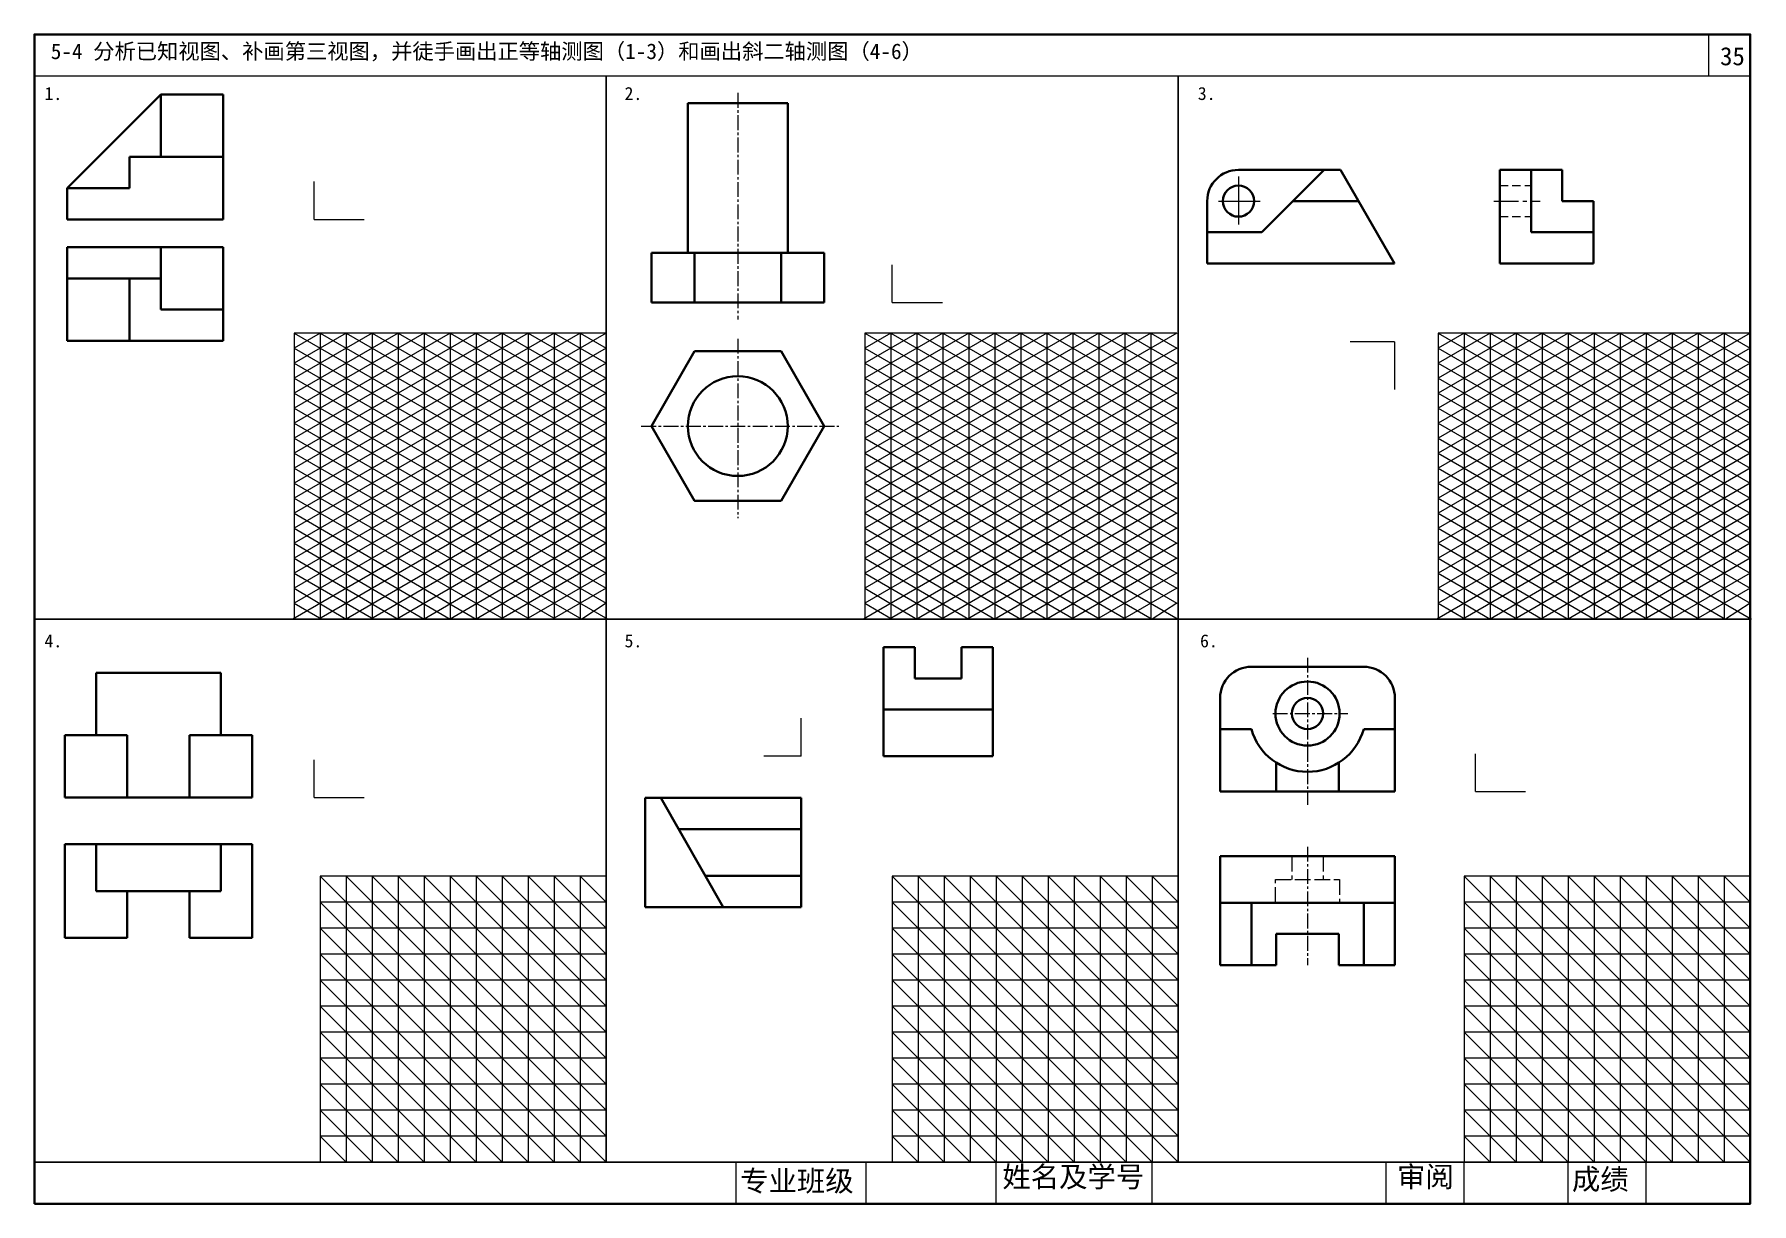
# Model space of a CAD drawing. Header units: millimetres. Extents: x 655 to 985, y -304 to -79.
import ezdxf

# ---------------------------------------------------------------- set-up
doc = ezdxf.new("R2010")
doc.units = ezdxf.units.MM
doc.header["$LTSCALE"] = 0.5
for name, pattern in [('ACAD_ISO02W100', [15, 12, -3]), ('CENTER2', [28.575, 19.05, -3.175, 3.175, -3.175]), ('CENTERX2', [101.6, 63.5, -12.7, 12.7, -12.7]), ('HIDDEN2', [4.7625, 3.175, -1.5875])]:
    doc.linetypes.add(name, pattern=pattern)
for name, color, linetype, lineweight in [('中心线', 7, 'CENTERX2', 15), ('图层1', 8, 'Continuous', 13), ('粗实线', 7, 'Continuous', 40), ('细实线', 7, 'Continuous', 13), ('虚线', 7, 'ACAD_ISO02W100', 15)]:
    doc.layers.add(name, color=color, linetype=linetype, lineweight=lineweight)

msp = doc.modelspace()

# ---------------------------------------------------------------- linework, layer by layer
at = {"layer": '中心线', "linetype": 'CENTER2', "ltscale": 0.3}
for p, q in [((790.21, -90.31), (790.21, -133.89)), ((790.21, -137.61), (790.21, -172.15)), ((771.66, -154.41), (809.64, -154.41)), ((899.78, -198.99), (899.78, -227.26)), ((893.08, -209.72), (907.53, -209.72)), ((899.78, -235.36), (899.78, -258.13))]:
    msp.add_line(p, q, dxfattribs=at)
at = {"layer": '中心线', "linetype": 'CENTER2'}
msp.add_line((886.49, -106.39), (886.49, -115.59), dxfattribs=at)
at = {"layer": '中心线'}
msp.add_line((882.64, -111.11), (890.66, -111.11), dxfattribs=at)
at = {"layer": '中心线', "linetype": 'CENTER2', "ltscale": 0.5}
msp.add_line((935.62, -111.11), (944.52, -111.11), dxfattribs=at)
at = {"layer": '图层1'}
for p, q in [((764.93, -136.53), (704.93, -136.53)), ((764.93, -136.53), (704.93, -171.17)), ((704.93, -136.53), (764.93, -171.17)), ((704.93, -136.53), (704.93, -191.53)), ((759.93, -136.53), (704.93, -168.28)), ((754.93, -136.53), (704.93, -165.39)), ((749.93, -136.53), (704.93, -162.51)), ((744.93, -136.53), (704.93, -159.62)), ((739.93, -136.53), (704.93, -156.73)), ((734.93, -136.53), (704.93, -153.85)), ((729.93, -136.53), (704.93, -150.96)), ((724.93, -136.53), (704.93, -148.07)), ((719.93, -136.53), (704.93, -145.19)), ((714.93, -136.53), (704.93, -142.3)), ((709.93, -136.53), (704.93, -139.41)), ((709.93, -136.53), (709.93, -191.53)), ((709.93, -136.53), (764.93, -168.28)), ((714.93, -136.53), (714.93, -191.53)), ((714.93, -136.53), (764.93, -165.39)), ((719.93, -136.53), (719.93, -191.53)), ((719.93, -136.53), (764.93, -162.51)), ((724.93, -136.53), (724.93, -191.53)), ((724.93, -136.53), (764.93, -159.62)), ((729.93, -136.53), (729.93, -191.53)), ((729.93, -136.53), (764.93, -156.73)), ((734.93, -136.53), (734.93, -191.53)), ((734.93, -136.53), (764.93, -153.85)), ((734.93, -138.08), (734.93, -158.08)), ((739.93, -136.53), (739.93, -191.53)), ((739.93, -136.53), (764.93, -150.96)), ((744.93, -136.53), (744.93, -191.53)), ((744.93, -136.53), (764.93, -148.07)), ((749.93, -136.53), (749.93, -191.53)), ((749.93, -136.53), (764.93, -145.19)), ((754.93, -136.53), (754.93, -191.53)), ((754.93, -136.53), (764.93, -142.3)), ((759.93, -136.53), (759.93, -191.53)), ((759.93, -136.53), (764.93, -139.41)), ((874.67, -136.53), (814.67, -136.53)), ((874.67, -136.53), (814.67, -171.17)), ((814.67, -136.53), (874.67, -171.17)), ((814.67, -136.53), (814.67, -191.53)), ((869.67, -136.53), (814.67, -168.28)), ((864.67, -136.53), (814.67, -165.39)), ((859.67, -136.53), (814.67, -162.51)), ((854.67, -136.53), (814.67, -159.62)), ((849.67, -136.53), (814.67, -156.73)), ((844.67, -136.53), (814.67, -153.85)), ((839.67, -136.53), (814.67, -150.96)), ((834.67, -136.53), (814.67, -148.07)), ((829.67, -136.53), (814.67, -145.19)), ((824.67, -136.53), (814.67, -142.3)), ((819.67, -136.53), (814.67, -139.41)), ((819.67, -136.53), (819.67, -191.53)), ((819.67, -136.53), (874.67, -168.28)), ((824.67, -136.53), (824.67, -191.53)), ((824.67, -136.53), (874.67, -165.39)), ((829.67, -136.53), (829.67, -191.53)), ((829.67, -136.53), (874.67, -162.51)), ((834.67, -136.53), (834.67, -191.53)), ((834.67, -136.53), (874.67, -159.62)), ((839.67, -136.53), (839.67, -191.53)), ((839.67, -136.53), (874.67, -156.73)), ((844.67, -136.53), (844.67, -191.53)), ((844.67, -136.53), (874.67, -153.85)), ((844.67, -138.08), (844.67, -158.08)), ((849.67, -136.53), (849.67, -191.53)), ((849.67, -136.53), (874.67, -150.96)), ((854.67, -136.53), (854.67, -191.53)), ((854.67, -136.53), (874.67, -148.07)), ((859.67, -136.53), (859.67, -191.53)), ((859.67, -136.53), (874.67, -145.19)), ((864.67, -136.53), (864.67, -191.53)), ((864.67, -136.53), (874.67, -142.3)), ((869.67, -136.53), (869.67, -191.53)), ((869.67, -136.53), (874.67, -139.41)), ((984.93, -136.53), (924.93, -136.53)), ((984.93, -136.53), (924.93, -171.17)), ((924.93, -136.53), (984.93, -171.17)), ((924.93, -136.53), (924.93, -191.53)), ((979.93, -136.53), (924.93, -168.28)), ((974.93, -136.53), (924.93, -165.39)), ((969.93, -136.53), (924.93, -162.51)), ((964.93, -136.53), (924.93, -159.62)), ((959.93, -136.53), (924.93, -156.73)), ((954.93, -136.53), (924.93, -153.85)), ((949.93, -136.53), (924.93, -150.96)), ((944.93, -136.53), (924.93, -148.07)), ((939.93, -136.53), (924.93, -145.19)), ((934.93, -136.53), (924.93, -142.3)), ((929.93, -136.53), (924.93, -139.41)), ((929.93, -136.53), (929.93, -191.53)), ((929.93, -136.53), (984.93, -168.28)), ((934.93, -136.53), (934.93, -191.53)), ((934.93, -136.53), (984.93, -165.39)), ((939.93, -136.53), (939.93, -191.53)), ((939.93, -136.53), (984.93, -162.51)), ((944.93, -136.53), (944.93, -191.53)), ((944.93, -136.53), (984.93, -159.62)), ((949.93, -136.53), (949.93, -191.53)), ((949.93, -136.53), (984.93, -156.73)), ((954.93, -136.53), (954.93, -191.53)), ((954.93, -136.53), (984.93, -153.85)), ((954.93, -138.08), (954.93, -158.08)), ((959.93, -136.53), (959.93, -191.53)), ((959.93, -136.53), (984.93, -150.96)), ((964.93, -136.53), (964.93, -191.53)), ((964.93, -136.53), (984.93, -148.07)), ((969.93, -136.53), (969.93, -191.53)), ((969.93, -136.53), (984.93, -145.19)), ((974.93, -136.53), (974.93, -191.53)), ((974.93, -136.53), (984.93, -142.3)), ((979.93, -136.53), (979.93, -191.53)), ((979.93, -136.53), (984.93, -139.41)), ((704.93, -139.41), (764.93, -174.05)), ((764.93, -139.41), (704.93, -174.05)), ((814.67, -139.41), (874.67, -174.05)), ((874.67, -139.41), (814.67, -174.05)), ((924.93, -139.41), (984.93, -174.05)), ((984.93, -139.41), (924.93, -174.05)), ((704.93, -142.3), (764.93, -176.94)), ((764.93, -142.3), (704.93, -176.94)), ((704.93, -145.19), (764.93, -179.83)), ((764.93, -145.19), (704.93, -179.83)), ((814.67, -142.3), (874.67, -176.94)), ((874.67, -142.3), (814.67, -176.94)), ((814.67, -145.19), (874.67, -179.83)), ((874.67, -145.19), (814.67, -179.83)), ((924.93, -142.3), (984.93, -176.94)), ((984.93, -142.3), (924.93, -176.94)), ((924.93, -145.19), (984.93, -179.83)), ((984.93, -145.19), (924.93, -179.83)), ((704.93, -148.07), (764.93, -182.71)), ((764.93, -148.07), (704.93, -182.71)), ((814.67, -148.07), (874.67, -182.71)), ((874.67, -148.07), (814.67, -182.71)), ((924.93, -148.07), (984.93, -182.71)), ((984.93, -148.07), (924.93, -182.71)), ((704.93, -150.96), (764.93, -185.6)), ((764.93, -150.96), (704.93, -185.6)), ((814.67, -150.96), (874.67, -185.6)), ((874.67, -150.96), (814.67, -185.6)), ((924.93, -150.96), (984.93, -185.6)), ((984.93, -150.96), (924.93, -185.6)), ((704.93, -153.85), (764.93, -188.49)), ((764.93, -153.85), (704.93, -188.49)), ((814.67, -153.85), (874.67, -188.49)), ((874.67, -153.85), (814.67, -188.49)), ((924.93, -153.85), (984.93, -188.49)), ((984.93, -153.85), (924.93, -188.49)), ((764.93, -156.73), (704.67, -191.53)), ((704.93, -156.73), (765.19, -191.53)), ((874.67, -156.73), (814.41, -191.53)), ((814.67, -156.73), (874.93, -191.53)), ((984.93, -156.73), (924.67, -191.53)), ((924.93, -156.73), (985.19, -191.53)), ((704.93, -159.62), (760.19, -191.53)), ((764.93, -159.62), (709.67, -191.53)), ((814.67, -159.62), (869.93, -191.53)), ((874.67, -159.62), (819.41, -191.53)), ((924.93, -159.62), (980.19, -191.53)), ((984.93, -159.62), (929.67, -191.53)), ((704.93, -162.51), (755.19, -191.53)), ((764.93, -162.51), (714.93, -191.53)), ((814.67, -162.51), (864.93, -191.53)), ((874.67, -162.51), (824.67, -191.53)), ((924.93, -162.51), (975.19, -191.53)), ((984.93, -162.51), (934.93, -191.53)), ((704.93, -165.39), (750.19, -191.53)), ((704.93, -168.28), (745.19, -191.53)), ((764.93, -165.39), (719.67, -191.53)), ((764.93, -168.28), (724.67, -191.53)), ((814.67, -165.39), (859.93, -191.53)), ((814.67, -168.28), (854.93, -191.53)), ((874.67, -165.39), (829.41, -191.53)), ((874.67, -168.28), (834.41, -191.53)), ((924.93, -165.39), (970.19, -191.53)), ((924.93, -168.28), (965.19, -191.53)), ((984.93, -165.39), (939.67, -191.53)), ((984.93, -168.28), (944.67, -191.53)), ((704.93, -171.17), (739.93, -191.53)), ((764.93, -171.17), (729.93, -191.53)), ((814.67, -171.17), (849.67, -191.53)), ((874.67, -171.17), (839.67, -191.53)), ((924.93, -171.17), (959.93, -191.53)), ((984.93, -171.17), (949.93, -191.53)), ((704.93, -174.05), (734.93, -191.53)), ((764.93, -174.05), (734.93, -191.53)), ((814.67, -174.05), (844.67, -191.53)), ((874.67, -174.05), (844.67, -191.53)), ((924.93, -174.05), (954.93, -191.53)), ((984.93, -174.05), (954.93, -191.53)), ((704.93, -176.94), (729.93, -191.53)), ((764.93, -176.94), (739.93, -191.53)), ((814.67, -176.94), (839.67, -191.53)), ((874.67, -176.94), (849.67, -191.53)), ((924.93, -176.94), (949.93, -191.53)), ((984.93, -176.94), (959.93, -191.53)), ((704.93, -179.83), (724.93, -191.53)), ((764.93, -179.83), (744.67, -191.53)), ((814.67, -179.83), (834.67, -191.53)), ((874.67, -179.83), (854.41, -191.53)), ((924.93, -179.83), (944.93, -191.53)), ((984.93, -179.83), (964.67, -191.53)), ((704.93, -182.71), (720.19, -191.53)), ((764.93, -182.71), (749.93, -191.37)), ((814.67, -182.71), (829.93, -191.53)), ((874.67, -182.71), (859.67, -191.37)), ((924.93, -182.71), (940.19, -191.53)), ((984.93, -182.71), (969.93, -191.37)), ((704.93, -185.6), (714.93, -191.53)), ((764.93, -185.6), (754.93, -191.37)), ((814.67, -185.6), (824.67, -191.53)), ((874.67, -185.6), (864.67, -191.37)), ((924.93, -185.6), (934.93, -191.53)), ((984.93, -185.6), (974.93, -191.37)), ((704.93, -188.49), (710.19, -191.53)), ((764.93, -191.53), (709.93, -191.53)), ((764.93, -188.49), (760.19, -191.53)), ((764.93, -191.53), (764.93, -191.53)), ((814.67, -188.49), (819.93, -191.53)), ((874.67, -191.53), (819.67, -191.53)), ((874.67, -188.49), (869.93, -191.53)), ((874.67, -191.53), (874.67, -191.53)), ((924.93, -188.49), (930.19, -191.53)), ((984.93, -191.53), (929.93, -191.53)), ((984.93, -188.49), (980.19, -191.53)), ((984.93, -191.53), (984.93, -191.53)), ((764.93, -241.03), (709.93, -241.03)), ((709.93, -241.03), (709.93, -296.03)), ((709.93, -241.03), (764.93, -296.03)), ((714.93, -241.03), (714.93, -296.03)), ((714.93, -241.03), (764.93, -291.03)), ((719.93, -241.03), (719.93, -296.03)), ((719.93, -241.03), (764.93, -286.03)), ((724.93, -241.03), (724.93, -296.03)), ((724.93, -241.03), (764.93, -281.03)), ((729.93, -241.03), (729.93, -296.03)), ((729.93, -241.03), (764.93, -276.03)), ((734.93, -241.03), (734.93, -296.03)), ((734.93, -241.03), (764.93, -271.03)), ((739.93, -241.03), (739.93, -296.03)), ((739.93, -241.03), (764.93, -266.03)), ((744.93, -241.03), (744.93, -296.03)), ((744.93, -241.03), (764.93, -261.03)), ((749.93, -241.03), (749.93, -296.03)), ((749.93, -241.03), (764.93, -256.03)), ((754.93, -241.03), (754.93, -296.03)), ((754.93, -241.03), (764.93, -251.03)), ((759.93, -241.03), (759.93, -296.03)), ((759.93, -241.03), (764.93, -246.03)), ((874.93, -241.03), (819.93, -241.03)), ((819.93, -241.03), (819.93, -296.03)), ((819.93, -241.03), (874.93, -296.03)), ((824.93, -241.03), (824.93, -296.03)), ((824.93, -241.03), (874.93, -291.03)), ((829.93, -241.03), (829.93, -296.03)), ((829.93, -241.03), (874.93, -286.03)), ((834.93, -241.03), (834.93, -296.03)), ((834.93, -241.03), (874.93, -281.03)), ((839.93, -241.03), (839.93, -296.03)), ((839.93, -241.03), (874.93, -276.03)), ((844.93, -241.03), (844.93, -296.03)), ((844.93, -241.03), (874.93, -271.03)), ((849.93, -241.03), (849.93, -296.03)), ((849.93, -241.03), (874.93, -266.03)), ((854.93, -241.03), (854.93, -296.03)), ((854.93, -241.03), (874.93, -261.03)), ((859.93, -241.03), (859.93, -296.03)), ((859.93, -241.03), (874.93, -256.03)), ((864.93, -241.03), (864.93, -296.03)), ((864.93, -241.03), (874.93, -251.03)), ((869.93, -241.03), (869.93, -296.03)), ((869.93, -241.03), (874.93, -246.03)), ((984.93, -241.03), (929.93, -241.03)), ((929.93, -241.03), (929.93, -296.03)), ((929.93, -241.03), (984.93, -296.03)), ((934.93, -241.03), (934.93, -296.03)), ((934.93, -241.03), (984.93, -291.03)), ((939.93, -241.03), (939.93, -296.03)), ((939.93, -241.03), (984.93, -286.03)), ((944.93, -241.03), (944.93, -296.03)), ((944.93, -241.03), (984.93, -281.03)), ((949.93, -241.03), (949.93, -296.03)), ((949.93, -241.03), (984.93, -276.03)), ((954.93, -241.03), (954.93, -296.03)), ((954.93, -241.03), (984.93, -271.03)), ((959.93, -241.03), (959.93, -296.03)), ((959.93, -241.03), (984.93, -266.03)), ((964.93, -241.03), (964.93, -296.03)), ((964.93, -241.03), (984.93, -261.03)), ((969.93, -241.03), (969.93, -296.03)), ((969.93, -241.03), (984.93, -256.03)), ((974.93, -241.03), (974.93, -296.03)), ((974.93, -241.03), (984.93, -251.03)), ((979.93, -241.03), (979.93, -296.03)), ((979.93, -241.03), (984.93, -246.03)), ((764.93, -246.03), (709.93, -246.03)), ((709.93, -246.03), (759.93, -296.03)), ((874.93, -246.03), (819.93, -246.03)), ((819.93, -246.03), (869.93, -296.03)), ((984.93, -246.03), (929.93, -246.03)), ((929.93, -246.03), (979.93, -296.03)), ((764.93, -251.03), (709.93, -251.03)), ((709.93, -251.03), (754.93, -296.03)), ((874.93, -251.03), (819.93, -251.03)), ((819.93, -251.03), (864.93, -296.03)), ((984.93, -251.03), (929.93, -251.03)), ((929.93, -251.03), (974.93, -296.03)), ((764.93, -256.03), (709.93, -256.03)), ((709.93, -256.03), (749.93, -296.03)), ((874.93, -256.03), (819.93, -256.03)), ((819.93, -256.03), (859.93, -296.03)), ((984.93, -256.03), (929.93, -256.03)), ((929.93, -256.03), (969.93, -296.03)), ((764.93, -261.03), (709.93, -261.03)), ((709.93, -261.03), (744.93, -296.03)), ((874.93, -261.03), (819.93, -261.03)), ((819.93, -261.03), (854.93, -296.03)), ((984.93, -261.03), (929.93, -261.03)), ((929.93, -261.03), (964.93, -296.03)), ((764.93, -266.03), (709.93, -266.03)), ((709.93, -266.03), (739.93, -296.03)), ((874.93, -266.03), (819.93, -266.03)), ((819.93, -266.03), (849.93, -296.03)), ((984.93, -266.03), (929.93, -266.03)), ((929.93, -266.03), (959.93, -296.03)), ((764.93, -271.03), (709.93, -271.03)), ((709.93, -271.03), (734.93, -296.03)), ((874.93, -271.03), (819.93, -271.03)), ((819.93, -271.03), (844.93, -296.03)), ((984.93, -271.03), (929.93, -271.03)), ((929.93, -271.03), (954.93, -296.03)), ((764.93, -276.03), (709.93, -276.03)), ((709.93, -276.03), (729.93, -296.03)), ((874.93, -276.03), (819.93, -276.03)), ((819.93, -276.03), (839.93, -296.03)), ((984.93, -276.03), (929.93, -276.03)), ((929.93, -276.03), (949.93, -296.03)), ((764.93, -281.03), (709.93, -281.03)), ((709.93, -281.03), (724.93, -296.03)), ((874.93, -281.03), (819.93, -281.03)), ((819.93, -281.03), (834.93, -296.03)), ((984.93, -281.03), (929.93, -281.03)), ((929.93, -281.03), (944.93, -296.03)), ((764.93, -286.03), (709.93, -286.03)), ((709.93, -286.03), (719.93, -296.03)), ((874.93, -286.03), (819.93, -286.03)), ((819.93, -286.03), (829.93, -296.03)), ((984.93, -286.03), (929.93, -286.03)), ((929.93, -286.03), (939.93, -296.03)), ((764.93, -291.03), (709.93, -291.03)), ((709.93, -291.03), (714.93, -296.03)), ((874.93, -291.03), (819.93, -291.03)), ((819.93, -291.03), (824.93, -296.03)), ((984.93, -291.03), (929.93, -291.03)), ((929.93, -291.03), (934.93, -296.03)), ((764.93, -296.03), (709.93, -296.03)), ((764.93, -296.03), (764.93, -296.03)), ((874.93, -296.03), (819.93, -296.03)), ((874.93, -296.03), (874.93, -296.03)), ((984.93, -296.03), (929.93, -296.03)), ((984.93, -296.03), (984.93, -296.03))]:
    msp.add_line(p, q, dxfattribs=at)
at = {"layer": '粗实线'}
for p, q in [((679.26, -90.63), (661.26, -108.63)), ((691.26, -90.63), (679.26, -90.63)), ((679.26, -102.63), (679.26, -90.63)), ((691.26, -114.63), (691.26, -90.63)), ((780.61, -92.25), (780.61, -121.05)), ((780.61, -92.25), (799.81, -92.25)), ((799.81, -92.25), (799.81, -121.05)), ((673.26, -108.63), (673.26, -102.63)), ((673.26, -102.63), (691.26, -102.63)), ((886.49, -105.11), (906.1, -105.11)), ((903.01, -105.11), (891.01, -117.11)), ((916.49, -123.11), (906.1, -105.11)), ((936.78, -123.11), (936.78, -105.11)), ((936.78, -105.11), (948.78, -105.11)), ((942.78, -117.11), (942.78, -105.11)), ((948.78, -111.11), (948.78, -105.11)), ((661.26, -108.63), (661.26, -114.63)), ((661.26, -108.63), (673.26, -108.63)), ((880.49, -111.11), (880.49, -117.11)), ((897.01, -111.11), (909.56, -111.11)), ((948.78, -111.11), (954.78, -111.11)), ((954.78, -111.11), (954.78, -117.11)), ((661.26, -114.63), (691.26, -114.63)), ((880.49, -117.11), (891.01, -117.11)), ((880.49, -117.11), (880.49, -123.11)), ((942.78, -117.11), (954.78, -117.11)), ((954.78, -123.11), (954.78, -117.11)), ((661.26, -119.98), (661.26, -137.98)), ((661.26, -119.98), (691.26, -119.98)), ((679.26, -119.98), (679.26, -131.98)), ((691.26, -119.98), (691.26, -137.98)), ((773.59, -121.05), (806.84, -121.05)), ((773.59, -130.65), (773.59, -121.05)), ((781.9, -130.65), (781.9, -121.05)), ((798.53, -130.65), (798.53, -121.05)), ((806.84, -130.65), (806.84, -121.05)), ((880.49, -123.11), (916.49, -123.11)), ((954.78, -123.11), (936.78, -123.11)), ((661.26, -125.98), (679.26, -125.98)), ((673.26, -125.98), (673.26, -137.98)), ((679.26, -131.98), (691.26, -131.98)), ((773.59, -130.65), (806.84, -130.65)), ((661.26, -137.98), (691.26, -137.98)), ((818.23, -196.95), (824.23, -196.95)), ((818.23, -196.95), (818.23, -217.95)), ((824.23, -196.95), (824.23, -202.95)), ((833.23, -196.95), (833.23, -202.95)), ((833.23, -196.95), (839.23, -196.95)), ((839.23, -196.95), (839.23, -217.95)), ((888.98, -200.72), (910.58, -200.72)), ((666.8, -201.87), (690.8, -201.87)), ((666.8, -201.87), (666.8, -213.87)), ((690.8, -201.87), (690.8, -213.87)), ((824.23, -202.95), (833.23, -202.95)), ((882.98, -206.72), (882.98, -224.72)), ((916.58, -206.72), (916.58, -224.72)), ((818.23, -208.95), (839.23, -208.95)), ((660.8, -213.87), (672.8, -213.87)), ((660.8, -213.87), (660.8, -225.87)), ((672.8, -213.87), (672.8, -225.87)), ((684.8, -213.87), (684.8, -225.87)), ((684.8, -213.87), (696.8, -213.87)), ((696.8, -213.87), (696.8, -225.87)), ((882.98, -212.72), (888.98, -212.72)), ((910.58, -212.72), (916.58, -212.72)), ((818.23, -217.95), (839.23, -217.95)), ((893.78, -219.19), (893.78, -224.72)), ((905.78, -219.19), (905.78, -224.72)), ((660.8, -225.87), (696.8, -225.87)), ((772.39, -225.95), (772.39, -246.95)), ((772.39, -225.95), (802.39, -225.95)), ((775.39, -225.95), (787.39, -246.95)), ((802.39, -225.95), (802.39, -246.95)), ((882.98, -224.72), (916.58, -224.72)), ((778.82, -231.95), (802.39, -231.95)), ((660.8, -234.87), (696.8, -234.87)), ((660.8, -234.87), (660.8, -252.87)), ((666.8, -234.87), (666.8, -243.87)), ((690.8, -234.87), (690.8, -243.87)), ((696.8, -234.87), (696.8, -252.87)), ((882.98, -237.13), (882.98, -258.13)), ((882.98, -237.13), (916.58, -237.13)), ((916.58, -237.13), (916.58, -258.13)), ((783.96, -240.95), (802.39, -240.95)), ((666.8, -243.87), (690.8, -243.87)), ((672.8, -243.87), (672.8, -252.87)), ((684.8, -243.87), (684.8, -252.87)), ((772.39, -246.95), (802.39, -246.95)), ((882.98, -246.13), (916.58, -246.13)), ((888.98, -246.13), (888.98, -258.13)), ((910.58, -246.13), (910.58, -258.13)), ((660.8, -252.87), (672.8, -252.87)), ((684.8, -252.87), (696.8, -252.87)), ((893.78, -252.13), (893.78, -258.13)), ((893.78, -252.13), (905.78, -252.13)), ((905.78, -252.13), (905.78, -258.13)), ((882.98, -258.13), (893.78, -258.13)), ((905.78, -258.13), (916.58, -258.13))]:
    msp.add_line(p, q, dxfattribs=at)
for points in [[(654.93, -304.03), (984.93, -304.03), (984.93, -79.03), (654.93, -79.03)], [(781.9, -140.01), (773.59, -154.41), (781.9, -168.81), (798.53, -168.81), (806.84, -154.41), (798.53, -140.01)]]:
    msp.add_lwpolyline(points, close=True, dxfattribs=at)
for centre, radius in [((886.49, -111.11), 3), ((790.21, -154.41), 9.6), ((899.78, -209.72), 6.16), ((899.78, -209.72), 3)]:
    msp.add_circle(centre, radius, dxfattribs=at)
for centre, radius, start, end in [((886.49, -111.11), 6, 90, 180), ((888.98, -206.72), 6, 90, 180), ((910.58, -206.72), 6, 360, 90), ((899.78, -209.72), 11.21, 195.5241, 344.4759)]:
    msp.add_arc(centre, radius, start, end, dxfattribs=at)
at = {"layer": '细实线'}
for p, q in [((976.93, -87.03), (976.93, -79.03)), ((654.93, -87.03), (984.93, -87.03)), ((708.74, -114.63), (708.74, -107.36)), ((708.74, -114.63), (718.38, -114.63)), ((819.93, -130.65), (819.93, -123.38)), ((819.93, -130.65), (829.57, -130.65)), ((916.49, -138.22), (907.98, -138.22)), ((916.49, -138.22), (916.49, -147.37)), ((932.07, -224.72), (932.07, -217.45)), ((708.74, -225.87), (708.74, -218.6)), ((708.74, -225.87), (718.38, -225.87)), ((932.07, -224.72), (941.71, -224.72)), ((654.93, -296.03), (984.93, -296.03)), ((789.93, -304.03), (789.93, -296.03)), ((814.93, -304.03), (814.93, -296.03)), ((839.93, -304.03), (839.93, -296.03)), ((869.93, -304.03), (869.93, -296.03)), ((914.93, -304.03), (914.93, -296.03)), ((929.93, -304.03), (929.93, -296.03)), ((949.93, -304.03), (949.93, -296.03)), ((964.93, -304.03), (964.93, -296.03))]:
    msp.add_line(p, q, dxfattribs=at)
at = {"layer": '细实线', "lineweight": 15}
for q in [(802.39, -210.61), (795.23, -217.95)]:
    msp.add_line((802.39, -217.95), q, dxfattribs=at)
at = {"layer": '细实线'}
for points in [[(654.93, -87.03), (764.93, -87.03), (764.93, -191.53), (654.93, -191.53)], [(764.93, -87.03), (874.93, -87.03), (874.93, -191.53), (764.93, -191.53)], [(874.93, -87.03), (984.93, -87.03), (984.93, -191.53), (874.93, -191.53)], [(654.93, -191.53), (764.93, -191.53), (764.93, -296.03), (654.93, -296.03)], [(764.93, -191.53), (874.93, -191.53), (874.93, -296.03), (764.93, -296.03)], [(874.93, -191.53), (984.93, -191.53), (984.93, -296.03), (874.93, -296.03)]]:
    msp.add_lwpolyline(points, close=True, dxfattribs=at)
at = {"layer": '虚线', "linetype": 'HIDDEN2'}
for p, q in [((936.78, -108.11), (942.78, -108.11)), ((936.78, -114.11), (942.78, -114.11))]:
    msp.add_line(p, q, dxfattribs=at)
at = {"layer": '虚线', "ltscale": 0.5}
for p, q in [((896.78, -237.13), (896.78, -241.63)), ((902.78, -237.13), (902.78, -241.63)), ((893.62, -246.13), (893.62, -241.63)), ((893.62, -241.63), (905.94, -241.63)), ((905.94, -241.63), (905.94, -246.13))]:
    msp.add_line(p, q, dxfattribs=at)

# ---------------------------------------------------------------- texts
at = {"insert": (658.09, -80.79), "char_height": 3, "attachment_point": 1}
msp.add_mtext('{\\fSimHei|b0|i0|c134|p2;5-4 分析已知视图、补画第三视图，并徒手画出正等轴测图（1-3）和画出斜二轴测图（4-6）}', dxfattribs=at)
at = {"char_height": 2.5, "width": 9.6242, "attachment_point": 1}
for s, insert in [('{\\f宋体|b0|i0|c134|p2;1\\f宋体|b0|i0|c0|p2;.}', (656.89, -89.16)), ('{\\f宋体|b0|i0|c134|p2;3\\f宋体|b0|i0|c0|p2;.}', (878.68, -89.16)), ('{\\f宋体|b0|i0|c134|p2;4\\f宋体|b0|i0|c0|p2;.}', (656.89, -194.48)), ('{\\f宋体|b0|i0|c134|p2;5\\f宋体|b0|i0|c0|p2;.}', (768.44, -194.48)), ('{\\f宋体|b0|i0|c134|p2;6\\f宋体|b0|i0|c0|p2;.}', (879.12, -194.48))]:
    msp.add_mtext(s, dxfattribs=dict(at, insert=insert))
at = {"layer": '粗实线', "insert": (768.44, -89.16), "char_height": 2.5, "width": 9.6242, "attachment_point": 1}
msp.add_mtext('{\\f宋体|b0|i0|c134|p2;2\\f宋体|b0|i0|c0|p2;.}', dxfattribs=at)
at = {"layer": '细实线', "attachment_point": 1}
for s, insert, char_height, width in [('{\\fSimSun|b0|i0|c134|p2;35}', (979.12, -81.48), 3.5, 8.2975), ('{\\f仿宋_GB2312|b0|i0|c134|p49;专业班级}', (790.67, -297.65), 4, 23.3701), ('{\\f仿宋_GB2312|b0|i0|c134|p49;姓名及学号}', (841.1, -296.85), 4, 29.8443), ('{\\f仿宋_GB2312|b0|i0|c134|p49;审阅}', (917, -296.85), 4, 13.7378), ('{\\f仿宋_GB2312|b0|i0|c134|p49;成绩}', (950.63, -297.32), 4, 13.2641)]:
    msp.add_mtext(s, dxfattribs=dict(at, insert=insert, char_height=char_height, width=width))

doc.saveas('drawing.dxf')
